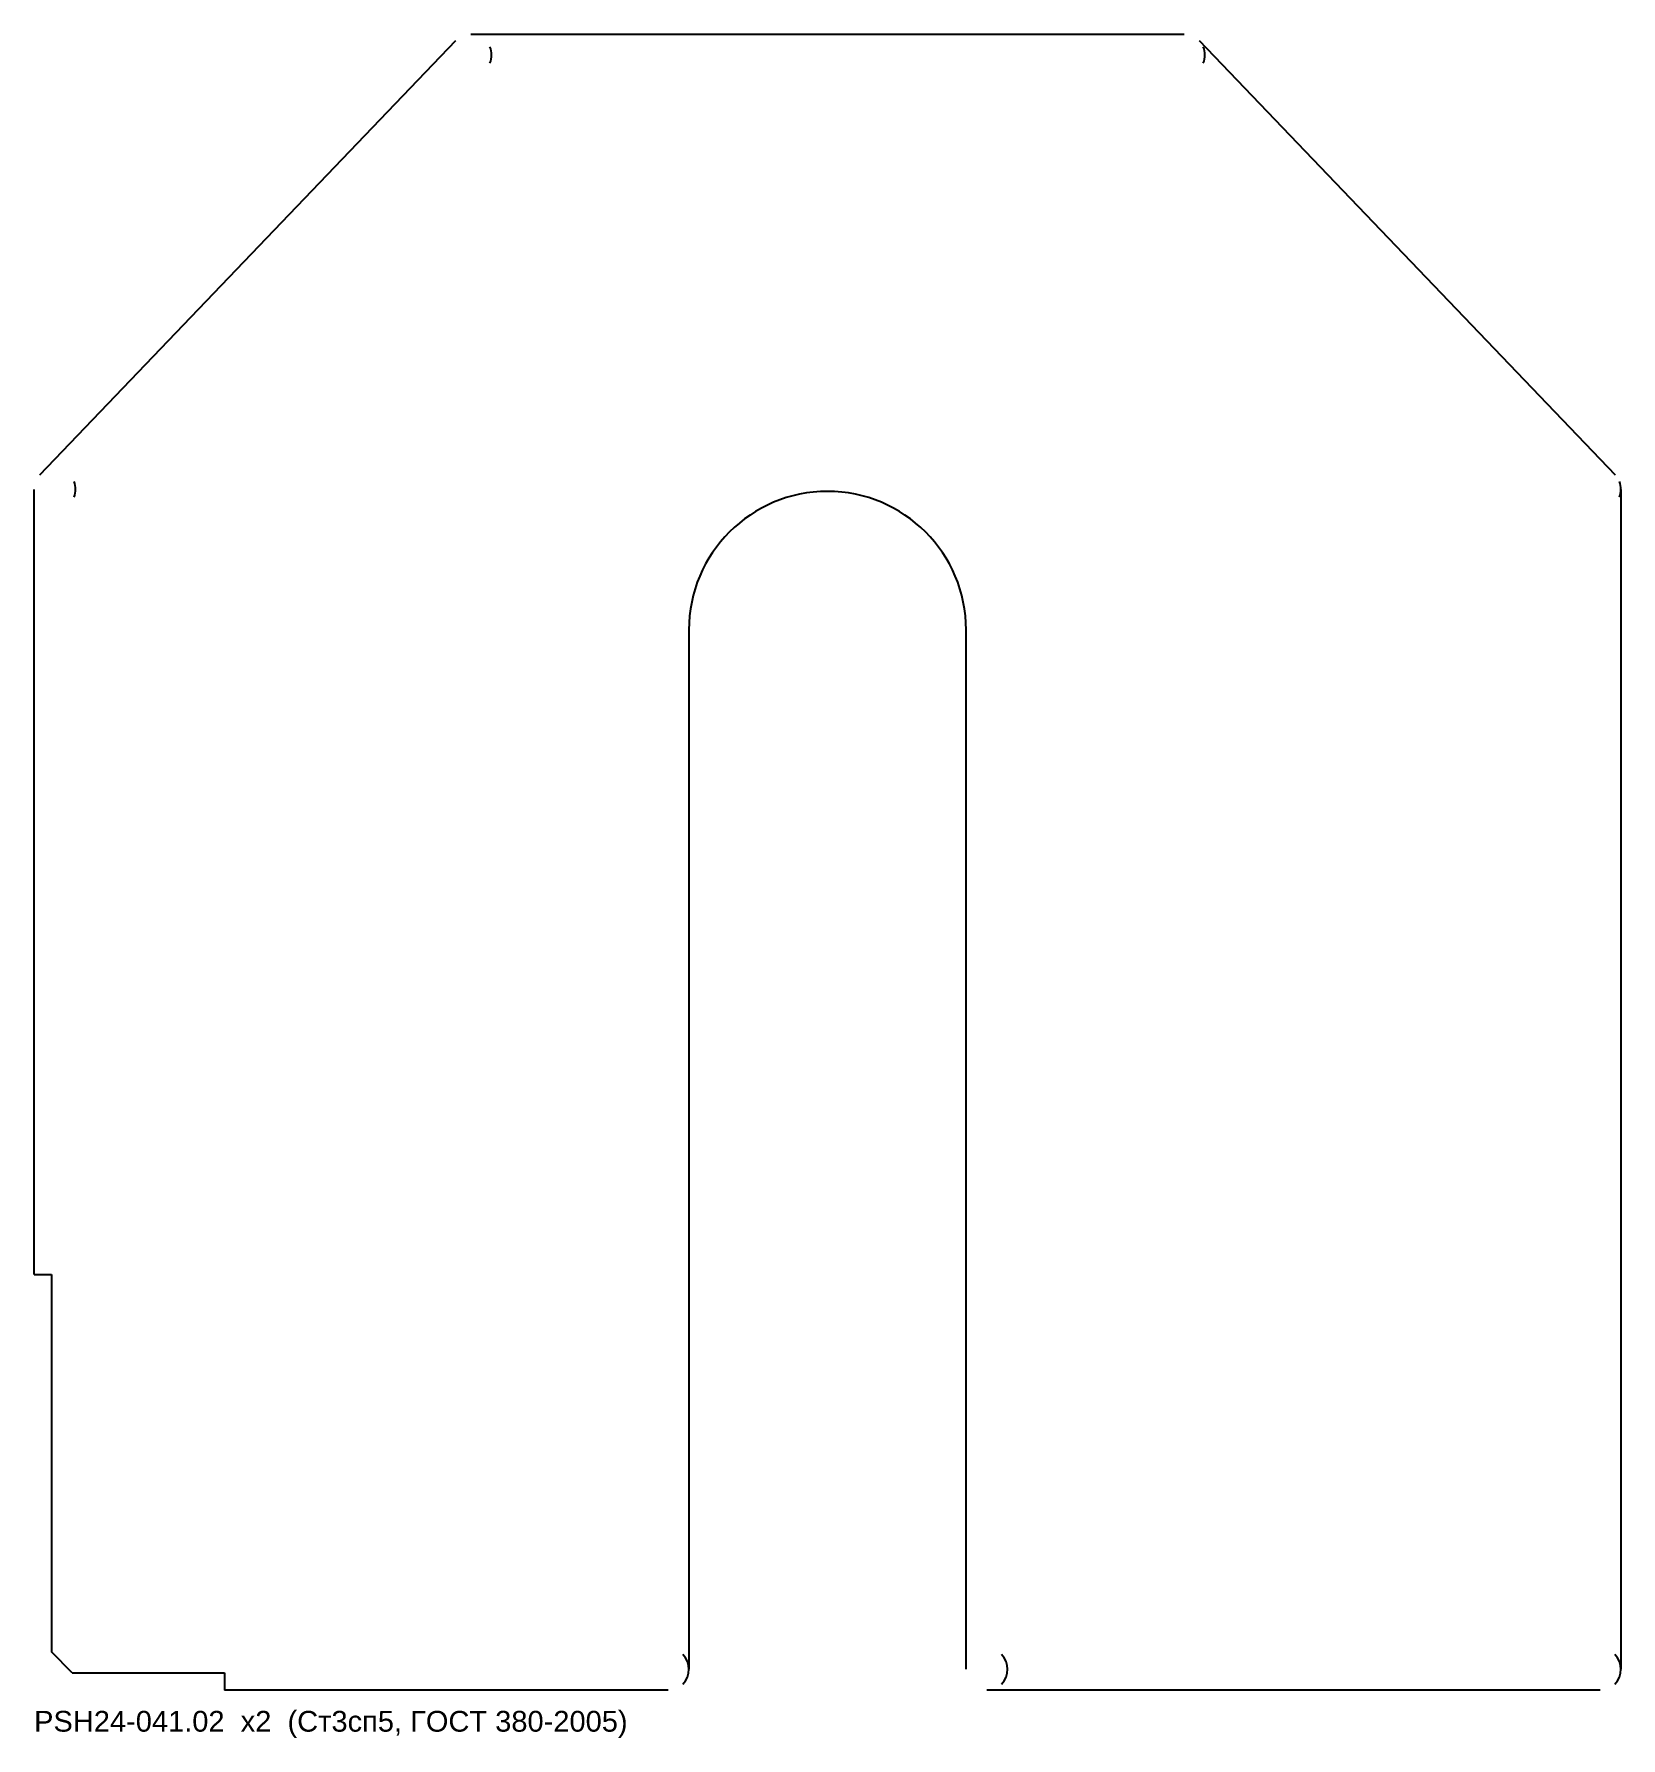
# Model space of a CAD drawing. Header units: millimetres. Extents: x -229 to 229, y -226 to 266.
import ezdxf

# ---------------------------------------------------------------- set-up
doc = ezdxf.new("R2010")
doc.units = ezdxf.units.MM
doc.layers.add('CUT', color=1, linetype='Continuous')
doc.layers.add('MARK', color=5, linetype='Continuous')
doc.styles.add('GOST', font='Arial')

msp = doc.modelspace()

# ---------------------------------------------------------------- linework, layer by layer
at = {"layer": 'CUT'}
for p, q in [((-102.94, 265.84), (102.94, 265.84)), ((-227.33, 138.58), (-107.27, 263.99)), ((107.27, 263.99), (227.33, 138.58)), ((-229, -92.16), (-229, 134.43)), ((229, 134.43), (229, -206.16)), ((-40, 93.84), (-40, -206.16)), ((40, -206.16), (40, 93.84)), ((-229, -92.16), (-224, -92.16)), ((-224, -92.16), (-224, -201.16)), ((-218, -207.16), (-224, -201.16)), ((-218, -207.16), (-174, -207.16)), ((-174, -207.16), (-174, -212.16)), ((-46, -212.16), (-174, -212.16)), ((223, -212.16), (46, -212.16))]:
    msp.add_line(p, q, dxfattribs=at)
for centre, radius, start, end in [((-102.94, 259.84), 6, 336.8761, 383.1239), ((102.94, 259.84), 6, 336.8761, 383.1239), ((-223, 134.43), 6, 338.1239, 381.8761), ((0, 93.84), 40, 0, 180), ((223, 134.43), 6, 338.1239, 381.8761), ((-46, -206.16), 6, 315, 405), ((46, -206.16), 6, 315, 405), ((223, -206.16), 6, 315, 405)]:
    msp.add_arc(centre, radius, start, end, dxfattribs=at)

# ---------------------------------------------------------------- texts
at = {"layer": 'MARK', "style": 'GOST'}
msp.add_text('PSH24-041.02  x2  (Ст3сп5, ГОСТ 380-2005)', height=6, dxfattribs=at).set_placement((-229, -224.16))

doc.saveas('drawing.dxf')
